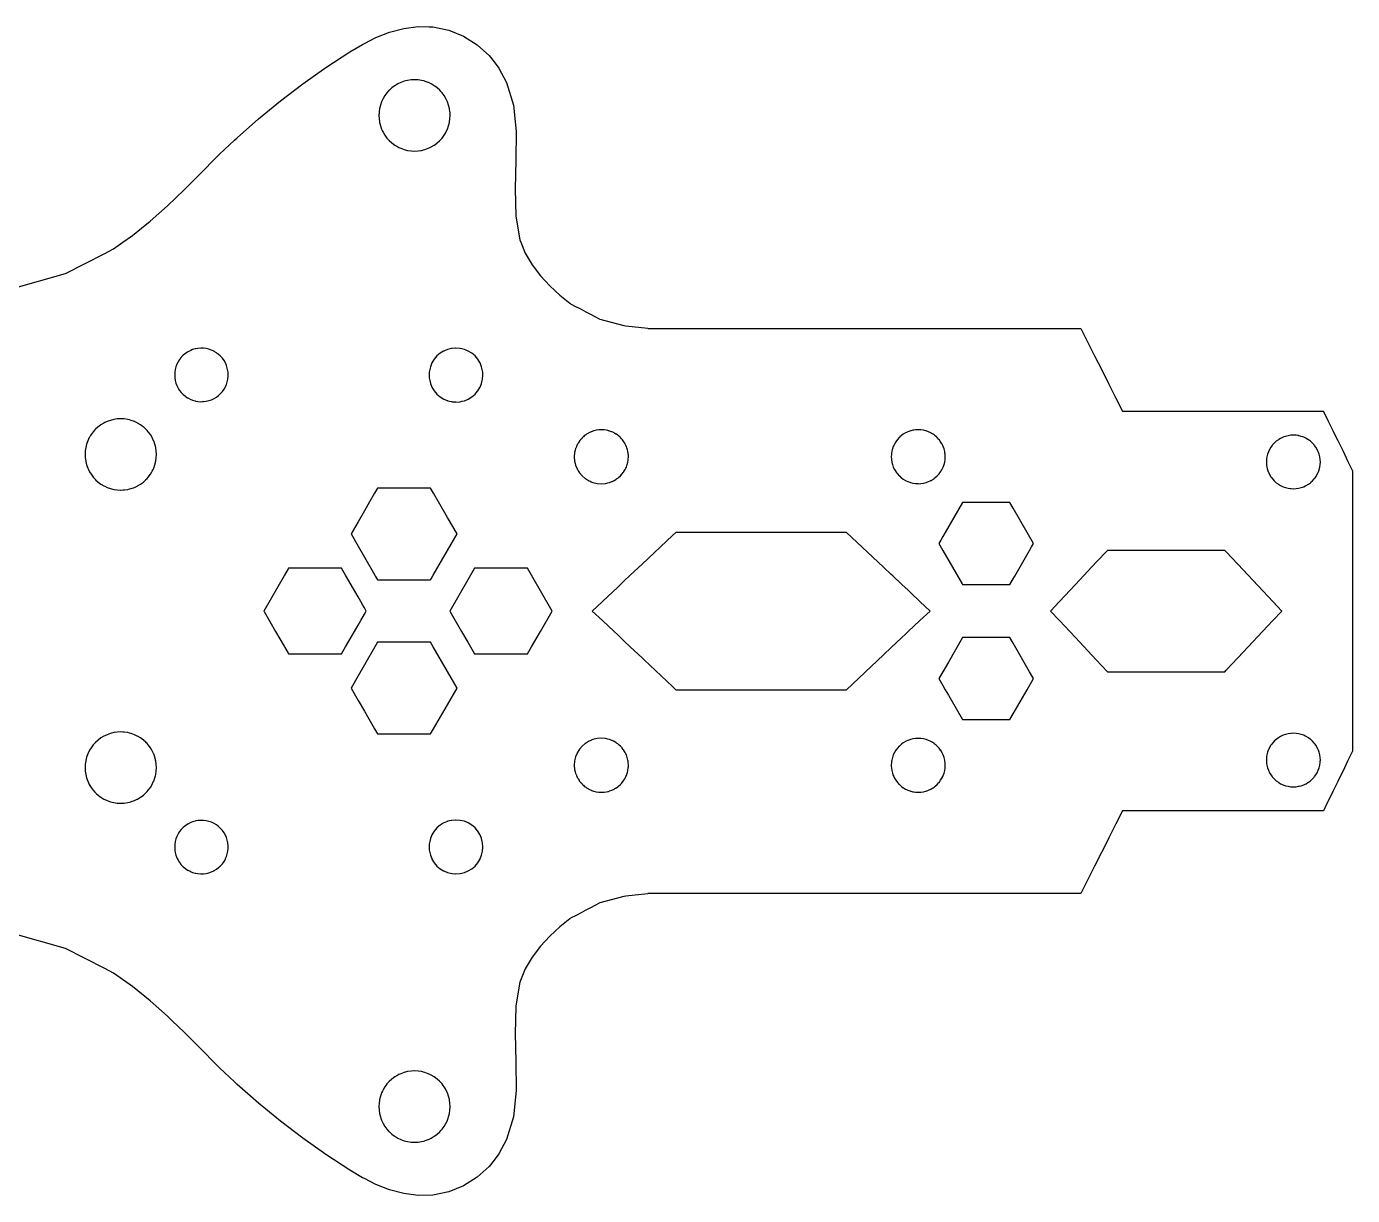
# Model space of a CAD drawing. Header units: millimetres. Extents: x 1 to 170, y 1 to 75.
# Drawn here: x 86.2 to 169.9, y 0.8 to 74.7 of the extents above; entities that cross this region are included whole.
import ezdxf

# ---------------------------------------------------------------- set-up
doc = ezdxf.new("R2010")
doc.units = ezdxf.units.MM
doc.layers.add('Layer_1', color=7, linetype='Continuous')

msp = doc.modelspace()

# ---------------------------------------------------------------- linework, layer by layer
at = {"layer": 'Layer_1'}
msp.add_lwpolyline([(85.425, 58.126), (88.691, 59.058), (91.162, 60.327), (91.711, 60.608), (92.306, 61.028), (92.901, 61.448), (93.474, 61.911), (94.032, 62.362), (95.115, 63.333), (96.165, 64.342), (97.196, 65.372), (98.22, 66.405), (98.412, 66.587), (99.354, 67.479), (99.519, 67.635), (100.861, 68.817), (102.243, 69.951), (103.664, 71.034), (105.124, 72.067), (106.62, 73.048), (107.423, 73.528), (107.546, 73.59), (108.263, 73.949), (109.134, 74.29), (110.028, 74.531), (110.939, 74.653), (111.642, 74.64), (111.862, 74.636), (112.871, 74.421), (113.813, 74.039), (114.668, 73.503), (114.876, 73.316), (115.418, 72.827), (115.738, 72.418), (116.044, 72.027), (116.527, 71.115), (116.964, 69.687), (117.119, 68.014), (117.113, 66.212), (117.069, 64.395), (117.112, 62.682), (117.363, 61.186), (117.425, 61.028), (117.692, 60.351), (118.129, 59.596), (118.654, 58.91), (119.247, 58.28), (119.886, 57.697), (120.517, 57.178), (120.532, 57.166), (120.545, 57.155), (120.552, 57.149), (120.917, 56.963), (121.061, 56.889), (121.237, 56.798), (121.529, 56.644), (121.812, 56.496), (122.102, 56.345), (122.418, 56.184), (123.93, 55.778), (124.057, 55.744), (125.432, 55.603), (125.432, 55.577), (132.122, 55.577), (140.314, 55.577), (148.506, 55.577), (152.774, 55.577), (152.776, 55.577), (152.776, 55.577), (153.195, 54.747), (153.638, 53.869), (154.093, 52.967), (154.547, 52.066), (154.989, 51.19), (155.406, 50.364), (155.406, 50.364), (155.407, 50.364), (156.698, 50.364), (160.794, 50.364), (164.89, 50.364), (168.079, 50.364), (168.086, 50.35), (168.367, 49.777), (168.676, 49.144), (168.874, 48.74), (168.986, 48.511), (169.318, 47.832), (169.627, 47.197), (169.916, 46.606), (169.916, 46.603), (169.916, 44.644), (169.916, 42.513), (169.916, 37.855), (169.916, 37.844), (169.916, 36.452), (169.916, 32.356), (169.916, 28.895), (169.916, 28.891), (169.627, 28.301), (169.607, 28.26), (169.318, 27.666), (168.997, 27.009), (168.986, 26.987), (168.676, 26.353), (168.607, 26.212), (168.367, 25.721), (168.079, 25.134), (166.938, 25.134), (164.89, 25.134), (164.639, 25.134), (156.698, 25.134), (155.408, 25.134), (155.406, 25.134), (154.989, 24.307), (154.547, 23.431), (154.39, 23.119), (154.123, 22.589), (154.093, 22.53), (154.08, 22.503), (153.638, 21.629), (153.195, 20.751), (152.776, 19.921), (152.776, 19.921), (148.506, 19.921), (140.314, 19.921), (132.122, 19.921), (125.432, 19.921), (125.432, 19.895), (124.057, 19.754), (123.93, 19.72), (122.418, 19.314), (122.102, 19.153), (121.812, 19.002), (121.529, 18.853), (121.237, 18.7), (120.917, 18.534), (120.552, 18.349), (120.538, 18.338), (120.526, 18.328), (120.517, 18.32), (119.886, 17.801), (119.247, 17.217), (118.654, 16.588), (118.129, 15.901), (117.692, 15.146), (117.363, 14.312), (117.112, 12.816), (117.089, 11.876), (117.069, 11.102), (117.113, 9.286), (117.119, 7.483), (116.964, 5.81), (116.527, 4.383), (116.044, 3.471), (115.738, 3.08), (115.418, 2.67), (114.668, 1.995), (113.813, 1.459), (112.871, 1.076), (111.862, 0.862), (110.939, 0.845), (110.028, 0.967), (109.134, 1.208), (108.263, 1.549), (107.546, 1.909), (107.423, 1.97), (106.62, 2.449), (105.124, 3.43), (103.664, 4.463), (102.243, 5.547), (100.861, 6.68), (99.519, 7.863), (99.354, 8.019), (98.409, 8.914), (98.22, 9.092), (97.196, 10.125), (96.165, 11.155), (95.416, 11.876), (95.115, 12.165), (94.032, 13.135), (92.901, 14.05), (91.711, 14.89), (91.162, 15.172), (88.691, 16.439), (85.425, 17.372)], dxfattribs=at)
for points in [[(112.788, 68.174), (112.791, 68.18), (112.865, 68.387), (112.916, 68.59), (112.919, 68.601), (112.919, 68.603), (112.924, 68.641), (112.951, 68.819), (112.963, 69.041), (112.953, 69.22), (112.951, 69.261), (112.919, 69.479), (112.865, 69.694), (112.792, 69.901), (112.791, 69.902), (112.788, 69.908), (112.697, 70.101), (112.583, 70.29), (112.458, 70.461), (112.457, 70.461), (112.451, 70.469), (112.371, 70.557), (112.303, 70.633), (112.14, 70.78), (112.066, 70.835), (111.961, 70.912), (111.773, 71.025), (111.642, 71.088), (111.6, 71.108), (111.584, 71.115), (111.573, 71.12), (111.384, 71.187), (111.381, 71.188), (111.365, 71.194), (111.272, 71.216), (111.151, 71.247), (110.932, 71.281), (110.713, 71.291), (110.491, 71.281), (110.272, 71.247), (110.058, 71.194), (109.851, 71.12), (109.841, 71.115), (109.652, 71.025), (109.605, 70.997), (109.594, 70.991), (109.462, 70.912), (109.359, 70.835), (109.284, 70.78), (109.277, 70.774), (109.275, 70.773), (109.126, 70.637), (109.121, 70.633), (109.119, 70.63), (109.078, 70.585), (108.972, 70.469), (108.84, 70.29), (108.73, 70.104), (108.728, 70.101), (108.692, 70.026), (108.632, 69.902), (108.558, 69.694), (108.505, 69.479), (108.473, 69.261), (108.471, 69.22), (108.462, 69.041), (108.473, 68.819), (108.499, 68.641), (108.505, 68.601), (108.558, 68.387), (108.632, 68.18), (108.692, 68.055), (108.728, 67.981), (108.84, 67.79), (108.972, 67.613), (109.078, 67.496), (109.121, 67.449), (109.284, 67.3), (109.462, 67.17), (109.594, 67.092), (109.649, 67.059), (109.652, 67.057), (109.732, 67.019), (109.851, 66.962), (110.058, 66.887), (110.272, 66.834), (110.491, 66.801), (110.713, 66.791), (110.932, 66.801), (111.115, 66.828), (111.123, 66.829), (111.151, 66.834), (111.272, 66.865), (111.365, 66.887), (111.573, 66.962), (111.642, 66.995), (111.773, 67.057), (111.961, 67.17), (111.964, 67.172), (112.14, 67.3), (112.294, 67.44), (112.297, 67.443), (112.303, 67.449), (112.371, 67.525), (112.451, 67.613), (112.583, 67.79), (112.663, 67.925), (112.697, 67.981)], [(98.893, 52.218), (98.894, 52.221), (98.895, 52.224), (98.91, 52.296), (98.931, 52.394), (98.949, 52.567), (98.949, 52.741), (98.939, 52.836), (98.931, 52.914), (98.895, 53.083), (98.841, 53.251), (98.772, 53.409), (98.687, 53.561), (98.585, 53.703), (98.472, 53.833), (98.452, 53.852), (98.344, 53.951), (98.33, 53.962), (98.26, 54.014), (98.205, 54.055), (98.07, 54.136), (98.056, 54.145), (97.936, 54.2), (97.898, 54.218), (97.893, 54.22), (97.733, 54.275), (97.564, 54.316), (97.393, 54.338), (97.306, 54.34), (97.218, 54.341), (97.045, 54.329), (96.912, 54.305), (96.875, 54.298), (96.708, 54.25), (96.6, 54.206), (96.546, 54.184), (96.404, 54.108), (96.392, 54.102), (96.282, 54.029), (96.248, 54.006), (96.115, 53.893), (95.993, 53.769), (95.888, 53.637), (95.885, 53.633), (95.793, 53.486), (95.714, 53.331), (95.654, 53.168), (95.609, 52.999), (95.583, 52.836), (95.582, 52.829), (95.576, 52.683), (95.574, 52.654), (95.582, 52.482), (95.609, 52.309), (95.612, 52.297), (95.654, 52.14), (95.714, 51.979), (95.793, 51.823), (95.885, 51.677), (95.993, 51.541), (96.115, 51.414), (96.248, 51.305), (96.282, 51.282), (96.392, 51.207), (96.404, 51.2), (96.546, 51.125), (96.708, 51.061), (96.875, 51.01), (96.912, 51.003), (97.045, 50.979), (97.218, 50.966), (97.306, 50.969), (97.393, 50.971), (97.564, 50.993), (97.733, 51.033), (97.898, 51.09), (98.056, 51.164), (98.205, 51.254), (98.33, 51.349), (98.344, 51.359), (98.452, 51.457), (98.472, 51.475), (98.473, 51.476), (98.585, 51.607), (98.687, 51.747), (98.772, 51.898), (98.837, 52.049), (98.841, 52.059)], [(112.788, 51.034), (112.804, 51.027), (113.041, 50.972), (113.042, 50.971), (113.064, 50.966), (113.297, 50.948), (113.33, 50.945), (113.596, 50.966), (113.69, 50.988), (113.857, 51.027), (114.103, 51.13), (114.331, 51.269), (114.533, 51.443), (114.696, 51.634), (114.708, 51.648), (114.836, 51.858), (114.846, 51.874), (114.949, 52.121), (114.992, 52.296), (115.011, 52.381), (115.032, 52.647), (115.017, 52.836), (115.011, 52.913), (114.949, 53.174), (114.847, 53.418), (114.846, 53.42), (114.836, 53.436), (114.708, 53.649), (114.533, 53.851), (114.331, 54.025), (114.103, 54.164), (113.857, 54.268), (113.69, 54.307), (113.596, 54.329), (113.33, 54.35), (113.297, 54.347), (113.064, 54.329), (113.042, 54.324), (112.804, 54.268), (112.788, 54.261), (112.557, 54.164), (112.534, 54.15), (112.33, 54.025), (112.127, 53.851), (111.952, 53.649), (111.813, 53.42), (111.711, 53.174), (111.649, 52.914), (111.643, 52.836), (111.642, 52.824), (111.631, 52.683), (111.628, 52.648), (111.642, 52.47), (111.649, 52.381), (111.668, 52.296), (111.711, 52.121), (111.813, 51.874), (111.952, 51.648), (112.127, 51.444), (112.33, 51.269), (112.557, 51.13), (112.666, 51.085)], [(92.728, 45.458), (92.821, 45.481), (93.03, 45.557), (93.21, 45.641), (93.229, 45.65), (93.418, 45.764), (93.596, 45.894), (93.757, 46.041), (93.758, 46.042), (93.759, 46.043), (93.827, 46.118), (93.908, 46.207), (94.039, 46.384), (94.131, 46.538), (94.153, 46.575), (94.208, 46.692), (94.247, 46.774), (94.321, 46.981), (94.356, 47.12), (94.372, 47.185), (94.375, 47.196), (94.375, 47.199), (94.38, 47.235), (94.407, 47.414), (94.419, 47.635), (94.407, 47.855), (94.375, 48.074), (94.356, 48.149), (94.321, 48.287), (94.247, 48.496), (94.204, 48.587), (94.153, 48.696), (94.151, 48.7), (94.127, 48.74), (94.039, 48.885), (93.909, 49.061), (93.908, 49.062), (93.827, 49.152), (93.759, 49.226), (93.596, 49.375), (93.592, 49.378), (93.522, 49.43), (93.418, 49.506), (93.229, 49.619), (93.21, 49.628), (93.03, 49.714), (92.825, 49.786), (92.822, 49.787), (92.821, 49.787), (92.728, 49.811), (92.607, 49.841), (92.393, 49.876), (92.389, 49.876), (92.308, 49.879), (92.169, 49.885), (91.947, 49.876), (91.728, 49.841), (91.514, 49.787), (91.308, 49.714), (91.162, 49.645), (91.108, 49.619), (90.918, 49.506), (90.815, 49.43), (90.741, 49.375), (90.577, 49.226), (90.534, 49.18), (90.428, 49.062), (90.298, 48.886), (90.297, 48.885), (90.26, 48.823), (90.21, 48.74), (90.184, 48.696), (90.088, 48.496), (90.015, 48.287), (89.961, 48.074), (89.929, 47.855), (89.919, 47.635), (89.929, 47.414), (89.955, 47.235), (89.961, 47.196), (90.015, 46.981), (90.088, 46.774), (90.128, 46.692), (90.184, 46.575), (90.206, 46.538), (90.297, 46.384), (90.3, 46.38), (90.428, 46.207), (90.534, 46.091), (90.577, 46.043), (90.582, 46.039), (90.741, 45.894), (90.918, 45.764), (91.108, 45.65), (91.162, 45.625), (91.308, 45.557), (91.514, 45.481), (91.728, 45.427), (91.947, 45.395), (92.153, 45.386), (92.169, 45.385), (92.308, 45.392), (92.389, 45.395), (92.4, 45.397), (92.596, 45.426), (92.6, 45.427), (92.607, 45.427)], [(124.151, 47.932), (124.138, 47.984), (124.137, 47.987), (124.137, 47.989), (124.117, 48.045), (124.082, 48.142), (124.054, 48.201), (124.052, 48.206), (124.01, 48.293), (123.983, 48.339), (123.93, 48.428), (123.926, 48.434), (123.925, 48.436), (123.924, 48.437), (123.837, 48.557), (123.826, 48.571), (123.811, 48.587), (123.77, 48.63), (123.712, 48.694), (123.662, 48.74), (123.588, 48.807), (123.537, 48.844), (123.455, 48.905), (123.437, 48.917), (123.427, 48.923), (123.358, 48.965), (123.312, 48.992), (123.227, 49.032), (123.161, 49.062), (123.028, 49.111), (123.003, 49.121), (122.948, 49.134), (122.906, 49.145), (122.84, 49.161), (122.687, 49.183), (122.676, 49.185), (122.672, 49.186), (122.567, 49.19), (122.509, 49.194), (122.496, 49.194), (122.341, 49.185), (122.177, 49.161), (122.173, 49.158), (122.03, 49.123), (122.019, 49.122), (122.015, 49.121), (122.004, 49.116), (121.882, 49.071), (121.858, 49.062), (121.707, 48.992), (121.698, 48.987), (121.563, 48.905), (121.499, 48.859), (121.488, 48.85), (121.481, 48.845), (121.429, 48.807), (121.37, 48.754), (121.355, 48.74), (121.31, 48.699), (121.305, 48.694), (121.296, 48.686), (121.284, 48.671), (121.207, 48.587), (121.193, 48.571), (121.159, 48.524), (121.144, 48.508), (121.123, 48.482), (121.114, 48.467), (121.101, 48.445), (121.094, 48.436), (121.039, 48.347), (121.01, 48.298), (120.984, 48.256), (120.981, 48.249), (120.98, 48.246), (120.973, 48.228), (120.973, 48.228), (120.968, 48.215), (120.964, 48.206), (120.962, 48.202), (120.945, 48.162), (120.936, 48.142), (120.932, 48.132), (120.927, 48.118), (120.891, 48.032), (120.882, 48.008), (120.879, 47.995), (120.858, 47.91), (120.818, 47.748), (120.798, 47.482), (120.818, 47.216), (120.858, 47.054), (120.882, 46.956), (120.98, 46.72), (120.984, 46.71), (120.985, 46.71), (120.995, 46.692), (121.089, 46.539), (121.123, 46.482), (121.296, 46.279), (121.488, 46.115), (121.499, 46.106), (121.689, 45.99), (121.723, 45.97), (121.743, 45.96), (121.745, 45.959), (121.791, 45.94), (121.851, 45.915), (121.882, 45.903), (121.911, 45.891), (121.957, 45.872), (121.975, 45.863), (122.235, 45.802), (122.501, 45.782), (122.767, 45.802), (122.906, 45.835), (123.026, 45.863), (123.028, 45.864), (123.053, 45.875), (123.121, 45.903), (123.126, 45.905), (123.161, 45.916), (123.197, 45.934), (123.272, 45.965), (123.276, 45.968), (123.285, 45.972), (123.309, 45.988), (123.312, 45.989), (123.418, 46.052), (123.455, 46.074), (123.471, 46.087), (123.502, 46.106), (123.535, 46.134), (123.537, 46.135), (123.54, 46.138), (123.588, 46.174), (123.704, 46.278), (123.712, 46.285), (123.713, 46.286), (123.798, 46.379), (123.826, 46.41), (123.883, 46.489), (123.921, 46.538), (123.925, 46.544), (123.93, 46.553), (124.004, 46.677), (124.01, 46.688), (124.012, 46.692), (124.052, 46.776), (124.082, 46.84), (124.138, 46.996), (124.141, 47.008), (124.178, 47.157), (124.196, 47.269), (124.204, 47.324), (124.211, 47.49), (124.209, 47.557), (124.208, 47.586), (124.204, 47.657), (124.195, 47.716), (124.178, 47.822), (124.177, 47.831)], [(141.846, 45.921), (141.85, 45.919), (141.854, 45.916), (141.969, 45.876), (142.011, 45.861), (142.174, 45.821), (142.339, 45.796), (142.362, 45.795), (142.484, 45.79), (142.506, 45.789), (142.673, 45.796), (142.838, 45.821), (143, 45.861), (143.158, 45.916), (143.263, 45.968), (143.308, 45.989), (143.321, 45.997), (143.386, 46.036), (143.451, 46.074), (143.508, 46.116), (143.558, 46.153), (143.585, 46.175), (143.709, 46.285), (143.822, 46.41), (143.829, 46.419), (143.917, 46.538), (143.921, 46.544), (144.006, 46.685), (144.008, 46.688), (144.01, 46.692), (144.017, 46.708), (144.079, 46.84), (144.135, 46.996), (144.176, 47.157), (144.2, 47.324), (144.21, 47.49), (144.206, 47.562), (144.2, 47.657), (144.192, 47.716), (144.176, 47.822), (144.135, 47.984), (144.079, 48.142), (144.051, 48.202), (144.017, 48.275), (144.016, 48.277), (144.008, 48.293), (144.005, 48.298), (143.921, 48.436), (143.822, 48.571), (143.808, 48.587), (143.709, 48.694), (143.659, 48.74), (143.585, 48.807), (143.508, 48.863), (143.451, 48.905), (143.446, 48.908), (143.33, 48.98), (143.308, 48.993), (143.158, 49.062), (143.007, 49.118), (143.004, 49.119), (143, 49.121), (142.993, 49.122), (142.838, 49.161), (142.673, 49.186), (142.506, 49.194), (142.362, 49.187), (142.339, 49.186), (142.228, 49.169), (142.174, 49.161), (142.029, 49.125), (142.011, 49.121), (141.969, 49.104), (141.854, 49.062), (141.772, 49.024), (141.704, 48.993), (141.561, 48.906), (141.559, 48.905), (141.46, 48.832), (141.426, 48.807), (141.353, 48.74), (141.338, 48.727), (141.302, 48.694), (141.204, 48.587), (141.19, 48.571), (141.091, 48.436), (141.004, 48.293), (140.961, 48.202), (140.933, 48.142), (140.932, 48.139), (140.878, 47.984), (140.87, 47.953), (140.836, 47.822), (140.82, 47.716), (140.811, 47.658), (140.804, 47.49), (140.811, 47.336), (140.811, 47.324), (140.833, 47.178), (140.836, 47.157), (140.878, 46.996), (140.933, 46.84), (141.002, 46.692), (141.004, 46.688), (141.09, 46.547), (141.091, 46.544), (141.095, 46.539), (141.19, 46.41), (141.302, 46.285), (141.338, 46.253), (141.415, 46.185), (141.419, 46.181), (141.426, 46.175), (141.455, 46.153), (141.46, 46.15), (141.559, 46.074), (141.698, 45.993), (141.704, 45.989), (141.708, 45.988), (141.75, 45.968)], [(166.036, 45.475), (166.187, 45.467), (166.354, 45.475), (166.518, 45.498), (166.68, 45.541), (166.838, 45.595), (166.938, 45.643), (166.989, 45.667), (167.132, 45.753), (167.266, 45.851), (167.295, 45.877), (167.39, 45.962), (167.502, 46.084), (167.503, 46.085), (167.553, 46.153), (167.601, 46.219), (167.688, 46.362), (167.758, 46.509), (167.759, 46.51), (167.769, 46.538), (167.816, 46.667), (167.822, 46.692), (167.856, 46.829), (167.881, 46.992), (167.889, 47.157), (167.881, 47.324), (167.856, 47.488), (167.816, 47.649), (167.792, 47.716), (167.759, 47.805), (167.688, 47.956), (167.604, 48.094), (167.601, 48.098), (167.525, 48.201), (167.503, 48.231), (167.39, 48.355), (167.266, 48.466), (167.132, 48.565), (167.097, 48.587), (166.989, 48.65), (166.938, 48.674), (166.838, 48.721), (166.785, 48.74), (166.68, 48.777), (166.545, 48.812), (166.518, 48.818), (166.516, 48.819), (166.509, 48.82), (166.354, 48.842), (166.187, 48.85), (166.036, 48.843), (166.019, 48.842), (165.855, 48.818), (165.692, 48.777), (165.586, 48.74), (165.534, 48.722), (165.383, 48.65), (165.275, 48.587), (165.24, 48.565), (165.106, 48.466), (165.012, 48.382), (164.983, 48.355), (164.89, 48.252), (164.871, 48.231), (164.848, 48.201), (164.77, 48.098), (164.685, 47.956), (164.613, 47.805), (164.557, 47.649), (164.536, 47.562), (164.517, 47.488), (164.515, 47.476), (164.498, 47.363), (164.492, 47.324), (164.492, 47.324), (164.484, 47.157), (164.492, 46.993), (164.492, 46.992), (164.492, 46.992), (164.498, 46.954), (164.517, 46.829), (164.519, 46.821), (164.551, 46.692), (164.552, 46.686), (164.557, 46.667), (164.603, 46.539), (164.613, 46.51), (164.685, 46.362), (164.765, 46.228), (164.77, 46.219), (164.772, 46.217), (164.82, 46.153), (164.871, 46.085), (164.89, 46.064), (164.983, 45.962), (165.106, 45.851), (165.24, 45.753), (165.383, 45.667), (165.534, 45.595), (165.692, 45.541), (165.855, 45.498), (166.009, 45.477), (166.019, 45.475)], [(112.788, 43.663), (112.222, 44.644), (111.908, 45.188), (111.722, 45.51), (111.642, 45.51), (111.016, 45.51), (108.376, 45.51), (108.19, 45.188), (107.876, 44.644), (107.546, 44.072), (107.152, 43.389), (106.705, 42.614), (106.705, 42.614), (106.703, 42.612), (107.152, 41.834), (107.546, 41.152), (108.206, 40.008), (108.248, 39.936), (108.376, 39.713), (111.722, 39.713), (111.761, 39.78), (111.893, 40.008), (112.788, 41.56), (113.395, 42.612), (113.395, 42.613)], [(144.057, 42.443), (143.93, 42.222), (143.81, 42.014), (144.061, 41.579), (145.287, 39.456), (145.305, 39.424), (145.544, 39.424), (148.058, 39.424), (148.061, 39.424), (148.296, 39.424), (148.506, 39.788), (148.597, 39.945), (149.54, 41.579), (149.664, 41.793), (149.791, 42.014), (149.386, 42.716), (148.506, 44.241), (148.296, 44.604), (145.308, 44.604), (145.305, 44.604), (144.215, 42.716)], [(142.616, 38.346), (142.021, 38.907), (142.014, 38.914), (141.863, 39.057), (141.473, 39.424), (141.46, 39.436), (140.9, 39.965), (140.804, 40.055), (140.314, 40.517), (137.978, 42.716), (132.122, 42.716), (127.206, 42.716), (126.996, 42.518), (125.076, 40.709), (124.333, 40.008), (123.93, 39.629), (123.537, 39.258), (122.568, 38.346), (121.934, 37.749), (121.934, 37.749), (122.568, 37.151), (123.311, 36.452), (123.537, 36.239), (123.93, 35.869), (124.333, 35.489), (125.076, 34.789), (125.202, 34.67), (126.996, 32.979), (127.206, 32.781), (132.122, 32.781), (137.978, 32.781), (140.314, 34.982), (140.804, 35.443), (141.46, 36.061), (141.473, 36.073), (141.706, 36.293), (141.875, 36.452), (142.616, 37.151), (143.25, 37.749)], [(153.748, 34.673), (154.457, 33.918), (156.698, 33.918), (160.794, 33.918), (161.853, 33.918), (161.853, 33.918), (161.94, 34.011), (162.677, 34.796), (163.327, 35.489), (164.232, 36.452), (164.889, 37.151), (164.89, 37.152), (165.45, 37.749), (164.89, 38.345), (164.889, 38.346), (163.327, 40.008), (162.677, 40.702), (161.94, 41.487), (161.853, 41.579), (156.698, 41.579), (154.457, 41.579), (153.748, 40.825), (152.432, 39.424), (151.42, 38.346), (150.859, 37.749), (150.859, 37.749), (150.859, 37.749), (151.42, 37.151), (152.076, 36.452), (152.432, 36.073)], [(106.361, 35.489), (106.917, 36.452), (107.152, 36.859), (107.321, 37.151), (107.546, 37.54), (107.667, 37.749), (107.546, 37.958), (107.452, 38.121), (107.321, 38.346), (107.152, 38.639), (106.361, 40.008), (106.103, 40.456), (105.703, 40.456), (105.434, 40.456), (105.273, 40.456), (104.547, 40.456), (103.45, 40.456), (102.759, 40.456), (102.736, 40.417), (102.5, 40.008), (102.482, 39.976), (101.197, 37.749), (101.213, 37.72), (101.945, 36.452), (102.482, 35.521), (102.5, 35.489), (102.736, 35.081), (102.759, 35.041), (104.548, 35.041), (106.103, 35.041)], [(117.843, 40.456), (115.738, 40.456), (114.499, 40.456), (114.241, 40.008), (114.071, 39.713), (112.935, 37.749), (112.937, 37.745), (113.684, 36.452), (114.071, 35.784), (114.241, 35.489), (114.499, 35.041), (115.738, 35.041), (117.843, 35.041), (118.102, 35.489), (118.658, 36.452), (119.407, 37.749), (118.102, 40.008)], [(144.41, 32.444), (145.305, 30.893), (148.296, 30.893), (148.506, 31.257), (149.386, 32.781), (149.791, 33.484), (149.54, 33.918), (148.506, 35.71), (148.296, 36.073), (145.305, 36.073), (144.41, 34.523), (144.061, 33.918), (143.81, 33.484), (144.057, 33.055), (144.215, 32.781)], [(108.206, 35.489), (107.546, 34.346), (107.152, 33.663), (106.703, 32.886), (106.705, 32.884), (107.152, 32.108), (107.546, 31.426), (108.19, 30.31), (108.376, 29.988), (111.722, 29.988), (111.908, 30.31), (112.788, 31.835), (113.395, 32.886), (113.395, 32.887), (112.788, 33.938), (111.893, 35.489), (111.722, 35.784), (108.376, 35.784)], [(93.827, 26.346), (93.906, 26.433), (93.908, 26.435), (93.909, 26.437), (94.039, 26.613), (94.151, 26.798), (94.153, 26.802), (94.204, 26.911), (94.247, 27.002), (94.321, 27.21), (94.356, 27.349), (94.375, 27.424), (94.375, 27.425), (94.407, 27.643), (94.419, 27.862), (94.407, 28.084), (94.38, 28.26), (94.38, 28.262), (94.375, 28.3), (94.375, 28.302), (94.372, 28.313), (94.356, 28.378), (94.321, 28.516), (94.247, 28.723), (94.234, 28.751), (94.153, 28.922), (94.131, 28.959), (94.039, 29.113), (93.908, 29.29), (93.827, 29.379), (93.759, 29.454), (93.758, 29.456), (93.752, 29.462), (93.596, 29.603), (93.418, 29.733), (93.229, 29.847), (93.21, 29.856), (93.03, 29.941), (92.821, 30.016), (92.728, 30.039), (92.607, 30.07), (92.596, 30.072), (92.593, 30.073), (92.389, 30.102), (92.308, 30.106), (92.169, 30.112), (91.947, 30.102), (91.728, 30.07), (91.514, 30.016), (91.308, 29.941), (91.162, 29.873), (91.108, 29.847), (90.918, 29.733), (90.741, 29.603), (90.577, 29.454), (90.534, 29.407), (90.428, 29.29), (90.3, 29.117), (90.297, 29.113), (90.206, 28.959), (90.184, 28.922), (90.088, 28.723), (90.015, 28.516), (89.961, 28.302), (89.955, 28.262), (89.955, 28.26), (89.929, 28.084), (89.919, 27.862), (89.929, 27.643), (89.961, 27.424), (90.015, 27.21), (90.088, 27.002), (90.184, 26.802), (90.26, 26.675), (90.297, 26.613), (90.298, 26.613), (90.428, 26.435), (90.534, 26.318), (90.577, 26.271), (90.643, 26.212), (90.741, 26.123), (90.815, 26.068), (90.918, 25.992), (91.108, 25.878), (91.162, 25.853), (91.308, 25.783), (91.514, 25.71), (91.728, 25.657), (91.947, 25.622), (92.169, 25.612), (92.308, 25.618), (92.389, 25.622), (92.606, 25.657), (92.607, 25.657), (92.728, 25.687), (92.821, 25.71), (92.822, 25.71), (92.825, 25.711), (93.03, 25.783), (93.21, 25.869), (93.229, 25.878), (93.418, 25.992), (93.522, 26.068), (93.596, 26.123), (93.694, 26.212), (93.758, 26.27), (93.759, 26.271)], [(124.151, 27.565), (124.177, 27.667), (124.178, 27.675), (124.204, 27.841), (124.208, 27.912), (124.208, 27.917), (124.209, 27.94), (124.211, 28.007), (124.204, 28.174), (124.196, 28.229), (124.191, 28.26), (124.178, 28.34), (124.141, 28.49), (124.138, 28.502), (124.082, 28.658), (124.052, 28.722), (124.01, 28.81), (124.004, 28.821), (123.93, 28.946), (123.926, 28.953), (123.925, 28.954), (123.921, 28.959), (123.883, 29.009), (123.826, 29.088), (123.809, 29.107), (123.712, 29.212), (123.704, 29.22), (123.633, 29.284), (123.588, 29.324), (123.54, 29.36), (123.537, 29.362), (123.535, 29.363), (123.502, 29.391), (123.471, 29.41), (123.455, 29.423), (123.418, 29.445), (123.312, 29.508), (123.309, 29.509), (123.285, 29.525), (123.276, 29.53), (123.272, 29.532), (123.197, 29.563), (123.161, 29.581), (123.121, 29.595), (123.028, 29.633), (123.026, 29.634), (122.906, 29.663), (122.767, 29.695), (122.501, 29.716), (122.235, 29.695), (121.975, 29.634), (121.957, 29.626), (121.911, 29.607), (121.882, 29.596), (121.851, 29.583), (121.791, 29.557), (121.745, 29.538), (121.727, 29.53), (121.723, 29.528), (121.721, 29.527), (121.689, 29.507), (121.499, 29.391), (121.488, 29.383), (121.488, 29.383), (121.296, 29.219), (121.123, 29.016), (121.089, 28.959), (120.984, 28.787), (120.98, 28.778), (120.978, 28.773), (120.882, 28.541), (120.818, 28.282), (120.816, 28.26), (120.798, 28.016), (120.818, 27.75), (120.858, 27.588), (120.879, 27.503), (120.882, 27.489), (120.891, 27.466), (120.927, 27.379), (120.936, 27.356), (120.945, 27.335), (120.949, 27.326), (120.962, 27.296), (120.968, 27.283), (120.98, 27.252), (120.981, 27.25), (120.981, 27.248), (120.982, 27.246), (120.984, 27.243), (120.984, 27.242), (120.988, 27.236), (121.01, 27.2), (121.039, 27.151), (121.094, 27.062), (121.101, 27.052), (121.114, 27.03), (121.123, 27.015), (121.144, 26.99), (121.159, 26.973), (121.193, 26.927), (121.207, 26.911), (121.284, 26.827), (121.296, 26.812), (121.296, 26.812), (121.296, 26.811), (121.305, 26.803), (121.31, 26.799), (121.323, 26.788), (121.37, 26.745), (121.429, 26.691), (121.477, 26.655), (121.481, 26.652), (121.488, 26.647), (121.499, 26.639), (121.563, 26.592), (121.567, 26.59), (121.698, 26.511), (121.707, 26.506), (121.858, 26.435), (121.882, 26.426), (122.004, 26.381), (122.015, 26.377), (122.03, 26.374), (122.173, 26.339), (122.177, 26.337), (122.341, 26.313), (122.509, 26.304), (122.567, 26.307), (122.676, 26.313), (122.687, 26.314), (122.84, 26.337), (122.906, 26.353), (122.948, 26.363), (123.003, 26.377), (123.028, 26.386), (123.161, 26.435), (123.312, 26.506), (123.358, 26.533), (123.418, 26.569), (123.427, 26.574), (123.455, 26.592), (123.537, 26.653), (123.588, 26.691), (123.712, 26.803), (123.77, 26.868), (123.811, 26.911), (123.826, 26.927), (123.841, 26.948), (123.924, 27.061), (123.925, 27.062), (123.926, 27.064), (123.93, 27.071), (123.983, 27.159), (124.01, 27.204), (124.025, 27.236), (124.052, 27.292), (124.054, 27.296), (124.082, 27.356), (124.137, 27.51), (124.137, 27.51), (124.138, 27.513)], [(144.051, 27.296), (144.079, 27.355), (144.135, 27.513), (144.176, 27.675), (144.2, 27.84), (144.206, 27.935), (144.21, 28.007), (144.2, 28.174), (144.188, 28.26), (144.176, 28.34), (144.135, 28.502), (144.079, 28.658), (144.017, 28.79), (144.008, 28.81), (144.007, 28.812), (144.006, 28.813), (143.923, 28.952), (143.921, 28.954), (143.917, 28.959), (143.829, 29.079), (143.822, 29.088), (143.709, 29.212), (143.629, 29.284), (143.585, 29.323), (143.558, 29.344), (143.508, 29.381), (143.451, 29.423), (143.386, 29.462), (143.308, 29.508), (143.263, 29.53), (143.158, 29.581), (143, 29.636), (142.838, 29.676), (142.673, 29.701), (142.506, 29.709), (142.484, 29.708), (142.362, 29.702), (142.339, 29.701), (142.174, 29.676), (142.011, 29.636), (141.969, 29.621), (141.854, 29.581), (141.847, 29.578), (141.846, 29.577), (141.75, 29.53), (141.704, 29.508), (141.698, 29.505), (141.559, 29.423), (141.46, 29.348), (141.455, 29.344), (141.449, 29.34), (141.426, 29.323), (141.423, 29.32), (141.419, 29.316), (141.41, 29.308), (141.383, 29.284), (141.338, 29.244), (141.302, 29.212), (141.19, 29.088), (141.095, 28.959), (141.091, 28.954), (141.09, 28.952), (141.004, 28.81), (140.933, 28.658), (140.878, 28.502), (140.836, 28.34), (140.833, 28.32), (140.824, 28.26), (140.811, 28.174), (140.804, 28.007), (140.807, 27.935), (140.811, 27.844), (140.811, 27.84), (140.836, 27.675), (140.878, 27.513), (140.932, 27.359), (140.933, 27.357), (140.933, 27.355), (140.961, 27.296), (140.989, 27.236), (141.004, 27.204), (141.091, 27.062), (141.19, 26.927), (141.204, 26.911), (141.302, 26.803), (141.338, 26.771), (141.426, 26.691), (141.46, 26.666), (141.559, 26.592), (141.568, 26.587), (141.704, 26.505), (141.765, 26.477), (141.854, 26.435), (141.969, 26.394), (142.011, 26.377), (142.029, 26.373), (142.174, 26.337), (142.228, 26.329), (142.339, 26.312), (142.362, 26.311), (142.506, 26.304), (142.673, 26.312), (142.838, 26.337), (142.993, 26.376), (143, 26.377), (143.007, 26.379), (143.012, 26.381), (143.158, 26.435), (143.308, 26.505), (143.386, 26.553), (143.451, 26.592), (143.508, 26.634), (143.585, 26.691), (143.709, 26.803), (143.808, 26.911), (143.822, 26.927), (143.921, 27.062), (144.005, 27.199), (144.008, 27.204), (144.017, 27.223), (144.023, 27.236)], [(166.516, 26.679), (166.517, 26.679), (166.518, 26.679), (166.545, 26.686), (166.68, 26.72), (166.838, 26.776), (166.938, 26.823), (166.989, 26.847), (167.097, 26.911), (167.132, 26.932), (167.266, 27.032), (167.39, 27.142), (167.503, 27.266), (167.525, 27.296), (167.601, 27.4), (167.688, 27.541), (167.759, 27.692), (167.816, 27.849), (167.856, 28.01), (167.881, 28.174), (167.885, 28.26), (167.889, 28.34), (167.881, 28.505), (167.856, 28.669), (167.816, 28.83), (167.769, 28.959), (167.759, 28.987), (167.758, 28.989), (167.688, 29.136), (167.602, 29.277), (167.601, 29.278), (167.553, 29.344), (167.503, 29.413), (167.502, 29.414), (167.39, 29.536), (167.302, 29.615), (167.266, 29.646), (167.132, 29.745), (166.989, 29.831), (166.938, 29.855), (166.838, 29.902), (166.68, 29.957), (166.518, 29.999), (166.354, 30.022), (166.187, 30.031), (166.036, 30.023), (166.019, 30.022), (165.855, 29.999), (165.692, 29.957), (165.534, 29.902), (165.383, 29.831), (165.24, 29.745), (165.106, 29.646), (164.983, 29.536), (164.89, 29.434), (164.871, 29.413), (164.82, 29.344), (164.772, 29.281), (164.77, 29.278), (164.765, 29.269), (164.685, 29.136), (164.613, 28.987), (164.603, 28.959), (164.557, 28.83), (164.518, 28.672), (164.517, 28.669), (164.498, 28.544), (164.492, 28.505), (164.484, 28.34), (164.488, 28.26), (164.492, 28.174), (164.498, 28.134), (164.516, 28.018), (164.517, 28.01), (164.536, 27.935), (164.557, 27.849), (164.613, 27.692), (164.685, 27.541), (164.77, 27.4), (164.848, 27.296), (164.871, 27.266), (164.89, 27.245), (164.983, 27.142), (165.012, 27.116), (165.106, 27.032), (165.24, 26.932), (165.275, 26.911), (165.383, 26.847), (165.534, 26.776), (165.692, 26.72), (165.855, 26.679), (165.914, 26.671), (166.019, 26.655), (166.036, 26.654), (166.187, 26.647), (166.354, 26.655)], [(98.452, 21.646), (98.472, 21.664), (98.474, 21.666), (98.585, 21.795), (98.687, 21.937), (98.772, 22.089), (98.784, 22.116), (98.841, 22.247), (98.895, 22.414), (98.931, 22.584), (98.949, 22.757), (98.949, 22.931), (98.931, 23.103), (98.923, 23.14), (98.91, 23.201), (98.895, 23.274), (98.893, 23.28), (98.893, 23.28), (98.841, 23.439), (98.837, 23.45), (98.772, 23.599), (98.687, 23.75), (98.585, 23.891), (98.474, 24.021), (98.472, 24.022), (98.452, 24.04), (98.344, 24.139), (98.33, 24.15), (98.311, 24.164), (98.205, 24.244), (98.056, 24.334), (97.898, 24.408), (97.733, 24.465), (97.564, 24.505), (97.393, 24.527), (97.218, 24.531), (97.045, 24.518), (96.912, 24.494), (96.875, 24.487), (96.708, 24.437), (96.587, 24.389), (96.546, 24.372), (96.404, 24.297), (96.392, 24.291), (96.248, 24.193), (96.213, 24.164), (96.115, 24.083), (95.993, 23.957), (95.885, 23.821), (95.793, 23.675), (95.714, 23.519), (95.654, 23.357), (95.612, 23.201), (95.609, 23.189), (95.582, 23.016), (95.574, 22.844), (95.576, 22.815), (95.582, 22.669), (95.589, 22.624), (95.609, 22.498), (95.654, 22.33), (95.714, 22.167), (95.74, 22.116), (95.793, 22.012), (95.885, 21.864), (95.888, 21.861), (95.993, 21.729), (96.115, 21.605), (96.248, 21.492), (96.275, 21.474), (96.392, 21.396), (96.404, 21.39), (96.546, 21.313), (96.607, 21.289), (96.708, 21.248), (96.875, 21.2), (96.912, 21.193), (97.045, 21.168), (97.218, 21.156), (97.306, 21.158), (97.393, 21.16), (97.564, 21.182), (97.733, 21.222), (97.893, 21.278), (97.898, 21.28), (97.936, 21.298), (98.056, 21.353), (98.07, 21.361), (98.205, 21.443), (98.344, 21.547)], [(112.788, 24.463), (112.557, 24.367), (112.528, 24.35), (112.33, 24.228), (112.255, 24.164), (112.127, 24.054), (111.952, 23.85), (111.813, 23.623), (111.711, 23.377), (111.668, 23.201), (111.649, 23.117), (111.642, 23.028), (111.628, 22.85), (111.631, 22.815), (111.642, 22.674), (111.649, 22.584), (111.711, 22.323), (111.797, 22.116), (111.813, 22.078), (111.952, 21.849), (112.127, 21.647), (112.33, 21.473), (112.534, 21.349), (112.557, 21.334), (112.788, 21.237), (112.804, 21.23), (113.064, 21.168), (113.297, 21.15), (113.33, 21.148), (113.596, 21.168), (113.69, 21.191), (113.857, 21.23), (114.103, 21.334), (114.331, 21.473), (114.533, 21.647), (114.708, 21.849), (114.836, 22.061), (114.846, 22.078), (114.862, 22.116), (114.949, 22.323), (115.011, 22.584), (115.032, 22.85), (115.011, 23.117), (114.992, 23.201), (114.949, 23.377), (114.846, 23.623), (114.836, 23.639), (114.708, 23.85), (114.694, 23.867), (114.533, 24.054), (114.405, 24.164), (114.331, 24.228), (114.103, 24.367), (113.857, 24.47), (113.596, 24.532), (113.33, 24.553), (113.297, 24.55), (113.064, 24.532), (113.042, 24.527), (113.041, 24.527), (112.804, 24.47)], [(112.924, 6.857), (112.92, 6.893), (112.919, 6.897), (112.916, 6.907), (112.865, 7.111), (112.791, 7.318), (112.788, 7.324), (112.697, 7.517), (112.663, 7.574), (112.583, 7.708), (112.529, 7.78), (112.451, 7.885), (112.371, 7.973), (112.303, 8.049), (112.297, 8.055), (112.294, 8.058), (112.14, 8.198), (111.961, 8.328), (111.773, 8.441), (111.642, 8.504), (111.573, 8.536), (111.365, 8.611), (111.272, 8.633), (111.151, 8.664), (111.126, 8.668), (111.123, 8.668), (110.932, 8.697), (110.713, 8.707), (110.491, 8.697), (110.272, 8.664), (110.058, 8.611), (109.851, 8.536), (109.732, 8.479), (109.652, 8.441), (109.649, 8.44), (109.594, 8.407), (109.462, 8.328), (109.284, 8.198), (109.121, 8.049), (109.078, 8.002), (108.972, 7.885), (108.894, 7.78), (108.84, 7.708), (108.728, 7.517), (108.692, 7.442), (108.632, 7.318), (108.631, 7.314), (108.558, 7.111), (108.505, 6.897), (108.499, 6.857), (108.473, 6.679), (108.462, 6.457), (108.473, 6.237), (108.505, 6.019), (108.558, 5.804), (108.584, 5.732), (108.632, 5.596), (108.692, 5.472), (108.728, 5.397), (108.73, 5.395), (108.84, 5.208), (108.972, 5.029), (109.078, 4.913), (109.121, 4.865), (109.126, 4.86), (109.129, 4.858), (109.275, 4.726), (109.277, 4.724), (109.284, 4.718), (109.359, 4.663), (109.462, 4.586), (109.594, 4.508), (109.605, 4.502), (109.652, 4.473), (109.841, 4.383), (109.851, 4.378), (110.058, 4.304), (110.272, 4.251), (110.491, 4.217), (110.713, 4.207), (110.932, 4.217), (111.151, 4.251), (111.272, 4.282), (111.365, 4.304), (111.384, 4.31), (111.391, 4.313), (111.573, 4.378), (111.584, 4.383), (111.642, 4.411), (111.773, 4.473), (111.961, 4.586), (112.066, 4.663), (112.14, 4.718), (112.303, 4.865), (112.371, 4.941), (112.451, 5.029), (112.457, 5.037), (112.458, 5.038), (112.583, 5.208), (112.697, 5.397), (112.788, 5.589), (112.791, 5.596), (112.84, 5.732), (112.865, 5.804), (112.919, 6.019), (112.951, 6.237), (112.963, 6.457), (112.951, 6.679)]]:
    msp.add_lwpolyline(points, close=True, dxfattribs=at)

doc.saveas('drawing.dxf')
